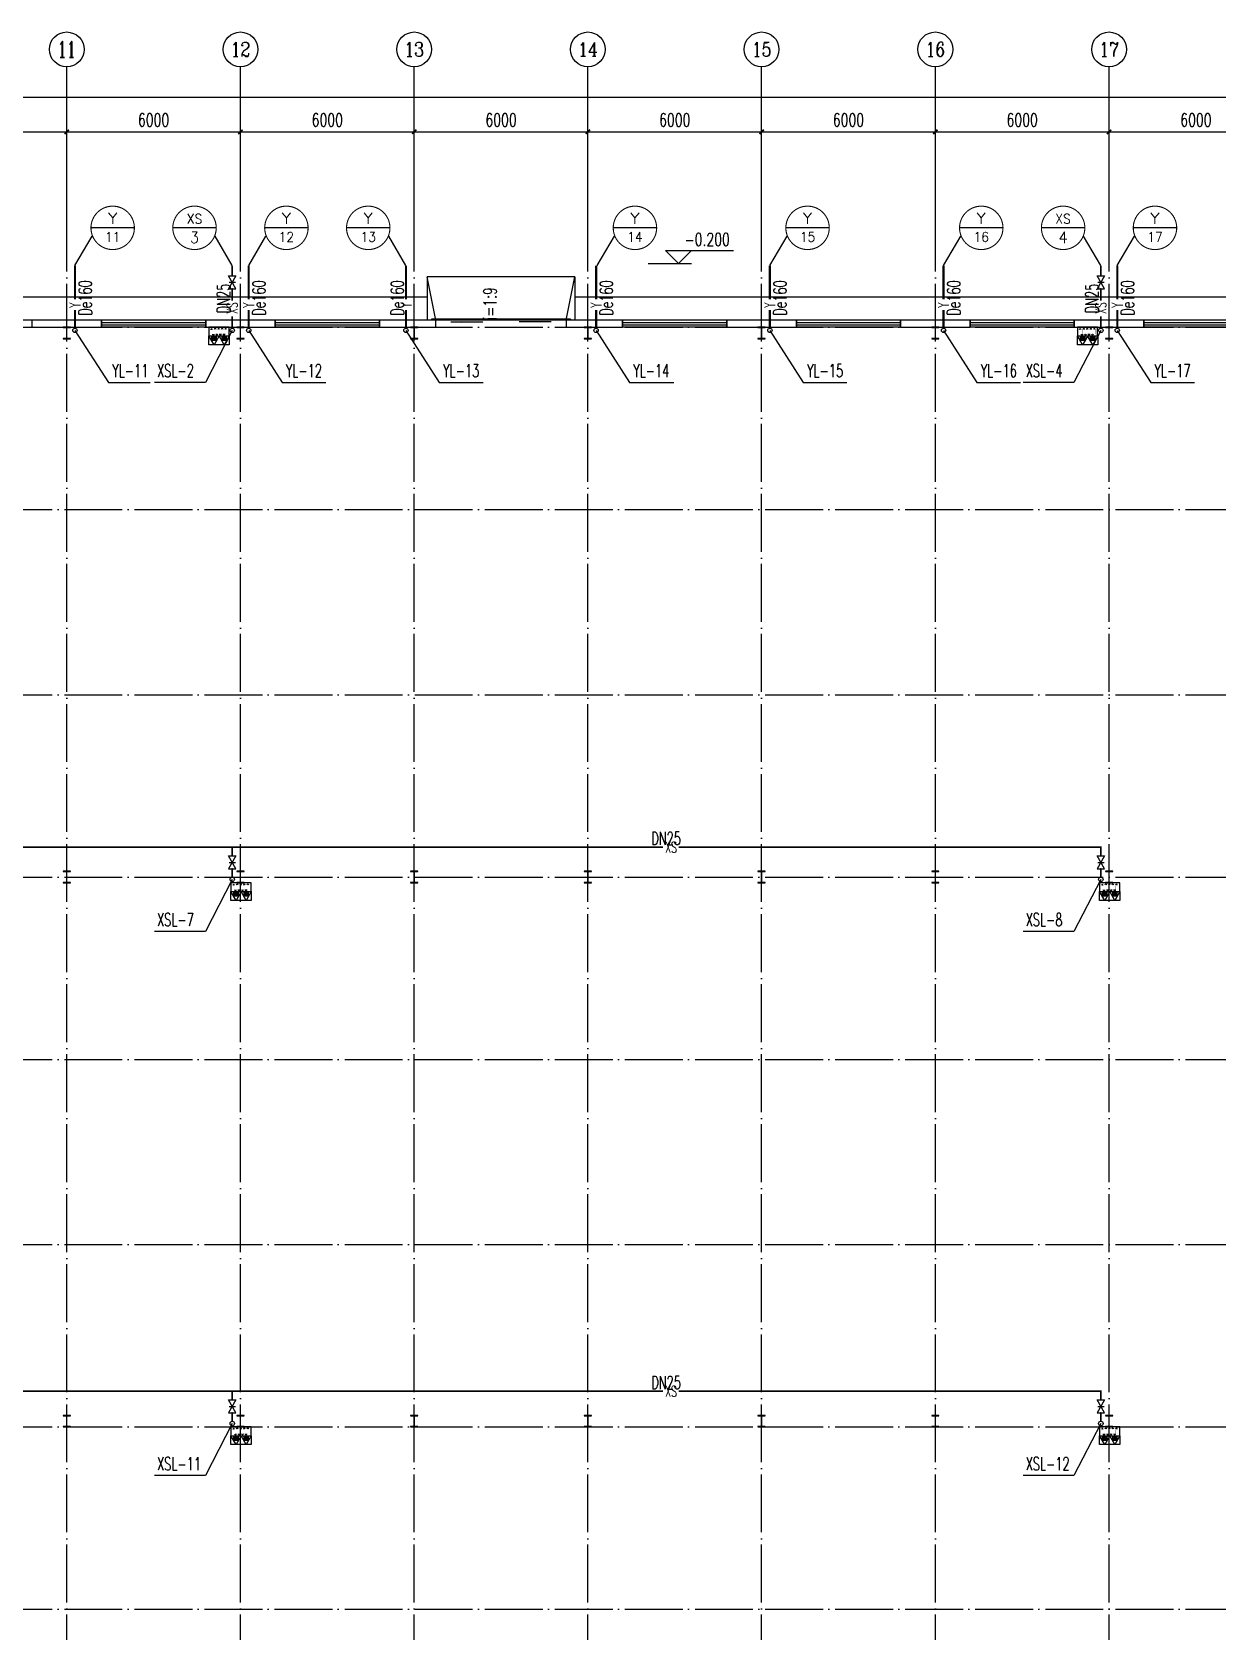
# Model space of a CAD drawing. Extents: x 1635833 to 4277885, y 16914845 to 35313750.
# Drawn here: x 2192724 to 2233652, y 17771325 to 17826575 of the extents above; entities that cross this region are included whole.
import ezdxf
from ezdxf.enums import TextEntityAlignment as Align

# ---------------------------------------------------------------- set-up
doc = ezdxf.new("R2010")
doc.units = 0
doc.header["$LTSCALE"] = 1000
doc.header["$MEASUREMENT"] = 0
doc.linetypes.add('DOTE', pattern=[2.42, 2, -0.2, 0.02, -0.2])
doc.layers.get('Defpoints').update_dxf_attribs({"color": 250})
for name, color, linetype in [('AXIS_TEXT', 7, 'Continuous'), ('AXIS_外部', 171, 'Continuous'), ('COLUMN', 2, 'Continuous'), ('DIM_SYMB', 165, 'Continuous'), ('DIM_消防', 3, 'Continuous'), ('DIM_雨水', 3, 'Continuous'), ('DOTE', 8, 'DOTE'), ('GROUND', 150, 'Continuous'), ('JZ__灭火器', 6, 'Continuous'), ('PIPE-消防', 1, 'Continuous'), ('PIPE-雨水', 4, 'Continuous'), ('PUB_TEXT', 7, 'Continuous'), ('TEXT_消防', 7, 'Continuous'), ('TEXT_雨水', 7, 'Continuous'), ('TWT_TEXT', 7, 'Continuous'), ('VALVE_消防', 7, 'Continuous'), ('VPIPE-消防', 1, 'Continuous'), ('VPIPE-雨水', 4, 'Continuous'), ('WALL-PARAPET', 6, 'Continuous'), ('WINDOW', 140, 'Continuous'), ('标高', 83, 'Continuous')]:
    doc.layers.add(name, color=color, linetype=linetype)
doc.styles.add('_TCH_AXIS', font='COMPLEX', dxfattribs={"bigfont": 'GBCBIG'})
doc.styles.add('_TCH_DIM', font='SIMPLEX', dxfattribs={"bigfont": 'GBCBIG'})
doc.styles.add('_TCH_DIM_T3', font='SIMPLEX', dxfattribs={"width": 0.705882, "bigfont": 'GBCBIG'})
doc.styles.add('_TWT_CIRCLE', font='COMPLEX', dxfattribs={"width": 1.1, "height": 3, "bigfont": 'HZTXT'})
doc.styles.add('_TWT_PIPEDN', font='SIMPLEX', dxfattribs={"width": 0.8, "height": 3, "bigfont": 'HZTXT'})
doc.styles.add('_TWT_PIPETEXT', font='COMPLEX', dxfattribs={"width": 0.8, "height": 2.5, "bigfont": 'HZTXT'})
doc.styles.add('_TWT_SERIAL', font='COMPLEX', dxfattribs={"width": 0.8, "height": 3, "bigfont": 'HZTXT'})
doc.styles.add('COMPLEX', font='COMPLEX')
doc.dimstyles.new('_TCH_ARCH&&150', dxfattribs={"dimtxt": 446.25, "dimasz": 150, "dimexe": 375, "dimexo": 450, "dimgap": 189.375, "dimtad": 1, "dimdec": 0, "dimzin": 0, "dimdsep": 46, "dimtxsty": '_TCH_DIM_T3', "dimblk": 'ARCHTICK', "dimcen": 0.09, "dimclrt": 7, "dimazin": 2, "dimtfac": 1, "dimtdec": 0, "dimtix": 1, "dimtmove": 2, "dimatfit": 3, "dimfxl": 0, "dimtolj": 1, "dimtzin": 0, "dimarcsym": 0})

# ---------------------------------------------------------------- blocks, each defined once
blk = doc.blocks.new('A$C3ACC4A1C')
at = {"layer": 'COLUMN'}
h = blk.add_hatch(color=256, dxfattribs=at)
h.paths.add_polyline_path([(125, 400), (0, 400), (0, 388), (120, 388), (120, 200), (125, 200)])
h.paths.add_polyline_path([(250, 400), (125, 400), (125, 200), (130, 200), (130, 388), (250, 388)])
h.paths.add_polyline_path([(250, 12), (130, 12), (130, 200), (125, 200), (125, 0), (250, 0)])
h.paths.add_polyline_path([(125, 200), (120, 200), (120, 12), (0, 12), (0, 0), (125, 0)])
blk.add_lwpolyline([(0, 0), (0, 12), (120, 12), (120, 388), (0, 388), (0, 400), (250, 400), (250, 388), (130, 388), (130, 12), (250, 12), (250, 0)], close=True, dxfattribs=at)
blk = doc.blocks.new('消防软管卷盘')
blk.add_lwpolyline([(4963954, 151899), (4963954, 150312), (4964641, 150312), (4964641, 151899)], close=True)
for points, const_width in [([(4964134, 151704), (4964482, 151704)], 1), ([(4964134, 151566), (4964482, 151566)], 1), ([(4964134, 151428), (4964482, 151428)], 1), ([(4964134, 151290), (4964482, 151290)], 1), ([(4964134, 151152), (4964482, 151152)], 1), ([(4964134, 151014), (4964482, 151014)], 0.1), ([(4964134, 150876), (4964482, 150876)], 1), ([(4964134, 150738), (4964482, 150738)], 1), ([(4964150, 150600), (4964499, 150600)], 1), ([(4964150, 150462), (4964499, 150462)], 1)]:
    blk.add_lwpolyline(points, dxfattribs=dict(const_width=const_width))
for centre, start, end in [((4964134, 151636), 90, 270), ((4964134, 151360), 90, 270), ((4964134, 151084), 90, 270), ((4964134, 150808), 90, 270), ((4964150, 150532), 90, 270), ((4964482, 151498), 270, 90), ((4964482, 151222), 270, 90), ((4964482, 150946), 270, 90), ((4964499, 150670), 270, 90)]:
    blk.add_arc(centre, 69, start, end)
blk = doc.blocks.new('手提式干粉灭火器')
h = blk.add_hatch()
h.set_pattern_fill('ANSI31', color=256, scale=225.365854, style=0)
h.set_pattern_definition([(45, (276289.086, 185586.136), (-19.9197154, 19.9197154), [])])
h.paths.add_polyline_path([(72, 158), (-72, 158), (-72, 19), (72, 19)])
for points in [[(0, 303), (-175, 0), (175, 0)], [(-72, 19), (72, 19), (72, 158), (-72, 158)]]:
    blk.add_lwpolyline(points, close=True)
blk = doc.blocks.new('92623')
blk.add_lwpolyline([(8910066, 83014), (8909273, 83014), (8909273, 82670), (8910066, 82670)], close=True)
at = {"xscale": -0.5, "yscale": 0.5, "zscale": 0.5, "rotation": 89.99999999998747}
blk.add_blockref('消防软管卷盘', (8985223, 2565334), dxfattribs=at)
at = {"layer": 'JZ__灭火器', "xscale": 1.141071624, "yscale": 1.141071624, "zscale": 1.141071624, "rotation": 180}
for p in [(8909466, 83014), (8909863, 83014)]:
    blk.add_blockref('手提式干粉灭火器', p, dxfattribs=at)
blk = doc.blocks.new('_ArchTick')
at = {"color": 0, "linetype": 'ByBlock', "const_width": 0.4}
blk.add_lwpolyline([(-0.5, -0.5), (0.5, 0.5)], dxfattribs=at)
blk = doc.blocks.new('*D249')
at = {"layer": 'AXIS_外部', "color": 0, "lineweight": -2}
for p, q in [((2187924, 17819825), (2187924, 17823500)), ((2193924, 17819825), (2193924, 17823500)), ((2187924, 17823125), (2193924, 17823125))]:
    blk.add_line(p, q, dxfattribs=at)
at = {"layer": 'Defpoints', "color": 0}
for p in [(2193924, 17823125), (2187924, 17819375), (2193924, 17819375)]:
    blk.add_point(p, dxfattribs=at)
at = {"layer": 'AXIS_外部', "color": 0, "lineweight": -2, "xscale": 150, "yscale": 150, "zscale": 150, "rotation": 180}
blk.add_blockref('_ArchTick', (2187924, 17823125), dxfattribs=at)
at = {"layer": 'AXIS_外部', "color": 0, "lineweight": -2, "xscale": 150, "yscale": 150, "zscale": 150}
blk.add_blockref('_ArchTick', (2193924, 17823125), dxfattribs=at)
at = {"layer": 'AXIS_外部', "color": 7, "insert": (2190924, 17823538), "char_height": 446.2, "attachment_point": 5, "style": '_TCH_DIM_T3'}
blk.add_mtext('\\A1;6000', dxfattribs=at)
blk = doc.blocks.new('*D250')
at = {"layer": 'AXIS_外部', "color": 0, "lineweight": -2}
for p, q in [((2193924, 17819825), (2193924, 17823500)), ((2199924, 17819825), (2199924, 17823500)), ((2193924, 17823125), (2199924, 17823125))]:
    blk.add_line(p, q, dxfattribs=at)
at = {"layer": 'Defpoints', "color": 0}
for p in [(2199924, 17823125), (2193924, 17819375), (2199924, 17819375)]:
    blk.add_point(p, dxfattribs=at)
at = {"layer": 'AXIS_外部', "color": 0, "lineweight": -2, "xscale": 150, "yscale": 150, "zscale": 150, "rotation": 180}
blk.add_blockref('_ArchTick', (2193924, 17823125), dxfattribs=at)
at = {"layer": 'AXIS_外部', "color": 0, "lineweight": -2, "xscale": 150, "yscale": 150, "zscale": 150}
blk.add_blockref('_ArchTick', (2199924, 17823125), dxfattribs=at)
at = {"layer": 'AXIS_外部', "color": 7, "insert": (2196924, 17823538), "char_height": 446.2, "attachment_point": 5, "style": '_TCH_DIM_T3'}
blk.add_mtext('\\A1;6000', dxfattribs=at)
blk = doc.blocks.new('*D251')
at = {"layer": 'AXIS_外部', "color": 0, "lineweight": -2}
for p, q in [((2199924, 17819825), (2199924, 17823500)), ((2205924, 17819825), (2205924, 17823500)), ((2199924, 17823125), (2205924, 17823125))]:
    blk.add_line(p, q, dxfattribs=at)
at = {"layer": 'Defpoints', "color": 0}
for p in [(2205924, 17823125), (2199924, 17819375), (2205924, 17819375)]:
    blk.add_point(p, dxfattribs=at)
at = {"layer": 'AXIS_外部', "color": 0, "lineweight": -2, "xscale": 150, "yscale": 150, "zscale": 150, "rotation": 180}
blk.add_blockref('_ArchTick', (2199924, 17823125), dxfattribs=at)
at = {"layer": 'AXIS_外部', "color": 0, "lineweight": -2, "xscale": 150, "yscale": 150, "zscale": 150}
blk.add_blockref('_ArchTick', (2205924, 17823125), dxfattribs=at)
at = {"layer": 'AXIS_外部', "color": 7, "insert": (2202924, 17823538), "char_height": 446.2, "attachment_point": 5, "style": '_TCH_DIM_T3'}
blk.add_mtext('\\A1;6000', dxfattribs=at)
blk = doc.blocks.new('*D252')
at = {"layer": 'AXIS_外部', "color": 0, "lineweight": -2}
for p, q in [((2205924, 17819825), (2205924, 17823500)), ((2211924, 17819825), (2211924, 17823500)), ((2205924, 17823125), (2211924, 17823125))]:
    blk.add_line(p, q, dxfattribs=at)
at = {"layer": 'Defpoints', "color": 0}
for p in [(2211924, 17823125), (2205924, 17819375), (2211924, 17819375)]:
    blk.add_point(p, dxfattribs=at)
at = {"layer": 'AXIS_外部', "color": 0, "lineweight": -2, "xscale": 150, "yscale": 150, "zscale": 150, "rotation": 180}
blk.add_blockref('_ArchTick', (2205924, 17823125), dxfattribs=at)
at = {"layer": 'AXIS_外部', "color": 0, "lineweight": -2, "xscale": 150, "yscale": 150, "zscale": 150}
blk.add_blockref('_ArchTick', (2211924, 17823125), dxfattribs=at)
at = {"layer": 'AXIS_外部', "color": 7, "insert": (2208924, 17823538), "char_height": 446.2, "attachment_point": 5, "style": '_TCH_DIM_T3'}
blk.add_mtext('\\A1;6000', dxfattribs=at)
blk = doc.blocks.new('*D253')
at = {"layer": 'AXIS_外部', "color": 0, "lineweight": -2}
for p, q in [((2211924, 17819825), (2211924, 17823500)), ((2217924, 17819825), (2217924, 17823500)), ((2211924, 17823125), (2217924, 17823125))]:
    blk.add_line(p, q, dxfattribs=at)
at = {"layer": 'Defpoints', "color": 0}
for p in [(2217924, 17823125), (2211924, 17819375), (2217924, 17819375)]:
    blk.add_point(p, dxfattribs=at)
at = {"layer": 'AXIS_外部', "color": 0, "lineweight": -2, "xscale": 150, "yscale": 150, "zscale": 150, "rotation": 180}
blk.add_blockref('_ArchTick', (2211924, 17823125), dxfattribs=at)
at = {"layer": 'AXIS_外部', "color": 0, "lineweight": -2, "xscale": 150, "yscale": 150, "zscale": 150}
blk.add_blockref('_ArchTick', (2217924, 17823125), dxfattribs=at)
at = {"layer": 'AXIS_外部', "color": 7, "insert": (2214924, 17823538), "char_height": 446.2, "attachment_point": 5, "style": '_TCH_DIM_T3'}
blk.add_mtext('\\A1;6000', dxfattribs=at)
blk = doc.blocks.new('*D254')
at = {"layer": 'AXIS_外部', "color": 0, "lineweight": -2}
for p, q in [((2217924, 17819825), (2217924, 17823500)), ((2223924, 17819825), (2223924, 17823500)), ((2217924, 17823125), (2223924, 17823125))]:
    blk.add_line(p, q, dxfattribs=at)
at = {"layer": 'Defpoints', "color": 0}
for p in [(2223924, 17823125), (2217924, 17819375), (2223924, 17819375)]:
    blk.add_point(p, dxfattribs=at)
at = {"layer": 'AXIS_外部', "color": 0, "lineweight": -2, "xscale": 150, "yscale": 150, "zscale": 150, "rotation": 180}
blk.add_blockref('_ArchTick', (2217924, 17823125), dxfattribs=at)
at = {"layer": 'AXIS_外部', "color": 0, "lineweight": -2, "xscale": 150, "yscale": 150, "zscale": 150}
blk.add_blockref('_ArchTick', (2223924, 17823125), dxfattribs=at)
at = {"layer": 'AXIS_外部', "color": 7, "insert": (2220924, 17823538), "char_height": 446.2, "attachment_point": 5, "style": '_TCH_DIM_T3'}
blk.add_mtext('\\A1;6000', dxfattribs=at)
blk = doc.blocks.new('*D255')
at = {"layer": 'AXIS_外部', "color": 0, "lineweight": -2}
for p, q in [((2223924, 17819825), (2223924, 17823500)), ((2229924, 17819825), (2229924, 17823500)), ((2223924, 17823125), (2229924, 17823125))]:
    blk.add_line(p, q, dxfattribs=at)
at = {"layer": 'Defpoints', "color": 0}
for p in [(2229924, 17823125), (2223924, 17819375), (2229924, 17819375)]:
    blk.add_point(p, dxfattribs=at)
at = {"layer": 'AXIS_外部', "color": 0, "lineweight": -2, "xscale": 150, "yscale": 150, "zscale": 150, "rotation": 180}
blk.add_blockref('_ArchTick', (2223924, 17823125), dxfattribs=at)
at = {"layer": 'AXIS_外部', "color": 0, "lineweight": -2, "xscale": 150, "yscale": 150, "zscale": 150}
blk.add_blockref('_ArchTick', (2229924, 17823125), dxfattribs=at)
at = {"layer": 'AXIS_外部', "color": 7, "insert": (2226924, 17823538), "char_height": 446.2, "attachment_point": 5, "style": '_TCH_DIM_T3'}
blk.add_mtext('\\A1;6000', dxfattribs=at)
blk = doc.blocks.new('*D256')
at = {"layer": 'AXIS_外部', "color": 0, "lineweight": -2}
for p, q in [((2229924, 17819825), (2229924, 17823500)), ((2235924, 17819825), (2235924, 17823500)), ((2229924, 17823125), (2235924, 17823125))]:
    blk.add_line(p, q, dxfattribs=at)
at = {"layer": 'Defpoints', "color": 0}
for p in [(2235924, 17823125), (2229924, 17819375), (2235924, 17819375)]:
    blk.add_point(p, dxfattribs=at)
at = {"layer": 'AXIS_外部', "color": 0, "lineweight": -2, "xscale": 150, "yscale": 150, "zscale": 150, "rotation": 180}
blk.add_blockref('_ArchTick', (2229924, 17823125), dxfattribs=at)
at = {"layer": 'AXIS_外部', "color": 0, "lineweight": -2, "xscale": 150, "yscale": 150, "zscale": 150}
blk.add_blockref('_ArchTick', (2235924, 17823125), dxfattribs=at)
at = {"layer": 'AXIS_外部', "color": 7, "insert": (2232924, 17823538), "char_height": 446.2, "attachment_point": 5, "style": '_TCH_DIM_T3'}
blk.add_mtext('\\A1;6000', dxfattribs=at)
blk = doc.blocks.new('*D259')
at = {"layer": 'AXIS_外部', "color": 0, "lineweight": -2}
for p, q in [((2133684, 17819825), (2133684, 17824700)), ((2242164, 17819825), (2242164, 17824700)), ((2133684, 17824325), (2242164, 17824325))]:
    blk.add_line(p, q, dxfattribs=at)
at = {"layer": 'Defpoints', "color": 0}
for p in [(2242164, 17824325), (2133684, 17819375), (2242164, 17819375)]:
    blk.add_point(p, dxfattribs=at)
at = {"layer": 'AXIS_外部', "color": 0, "lineweight": -2, "xscale": 150, "yscale": 150, "zscale": 150, "rotation": 180}
blk.add_blockref('_ArchTick', (2133684, 17824325), dxfattribs=at)
at = {"layer": 'AXIS_外部', "color": 0, "lineweight": -2, "xscale": 150, "yscale": 150, "zscale": 150}
blk.add_blockref('_ArchTick', (2242164, 17824325), dxfattribs=at)
at = {"layer": 'AXIS_外部', "color": 7, "insert": (2187924, 17824738), "char_height": 446.2, "attachment_point": 5, "style": '_TCH_DIM_T3'}
blk.add_mtext('\\A1;108480', dxfattribs=at)
blk = doc.blocks.new('$DorLib2D$00000130')
at = {"color": 0, "linetype": 'Continuous'}
for p, q in [((-0.533, 0.66), (-0.533, 0.513)), ((0, 0.66), (-0.533, 0.66)), ((0, 0.513), (0, 0.66)), ((0.533, 0.66), (0, 0.66)), ((0.533, 0.66), (0.533, 0.513)), ((0, 0.513), (-0.533, 0.513)), ((0.533, 0.513), (0, 0.513)), ((-0.385, 0.269), (-0.14, 0.269)), ((-0.385, 0.269), (-0.3, 0.214)), ((-0.3, 0.214), (-0.3, 0.269)), ((0.385, 0.269), (0.14, 0.269)), ((0.3, 0.214), (0.3, 0.269)), ((0.385, 0.269), (0.3, 0.214))]:
    blk.add_line(p, q, dxfattribs=at)
blk = doc.blocks.new('$WINLIB2D$00000001')
for p, q in [((-0.5, 0.5), (0.5, 0.5)), ((-0.5, 0.5), (-0.5, -0.5)), ((0.5, -0.5), (0.5, 0.5)), ((0.5, 0.167), (-0.5, 0.167)), ((0.5, -0.167), (-0.5, -0.167)), ((-0.5, -0.5), (0.5, -0.5))]:
    blk.add_line(p, q)
blk = doc.blocks.new('_AXISO')
blk.add_circle((0, 0), 0.5)
at = {"layer": 'AXIS_TEXT', "style": 'COMPLEX', "width": 1.041667}
blk.add_attdef('A', text='', height=0.56, dxfattribs=at).set_placement((-0.25, -0.28), (0.25, -0.28), align=Align.FIT)
blk = doc.blocks.new('$VALVE$00000296')
for points in [[(-125, 72), (-125, -72), (125, 72), (125, -72), (-125, 72)], [(0, 60), (0, -64)]]:
    blk.add_lwpolyline(points)
for p in [(-125, 0), (125, 0)]:
    blk.add_point(p)

msp = doc.modelspace()

# ---------------------------------------------------------------- hatches: boundary and pattern name
at = {"layer": 'PIPE-消防', "linetype": 'Continuous'}
for points in [[(2229639.258, 17798410.17), (2229665.508, 17798410.17), (2229665.508, 17798436.42)], [(2229639.258, 17798410.17), (2229639.258, 17798436.42), (2229665.508, 17798436.42)], [(2229639.258, 17779610.17), (2229665.508, 17779610.17), (2229665.508, 17779636.42)], [(2229639.258, 17779610.17), (2229639.258, 17779636.42), (2229665.508, 17779636.42)]]:
    msp.add_hatch(color=256, dxfattribs=at).paths.add_polyline_path(points)

# ---------------------------------------------------------------- linework, layer by layer
at = {"layer": 'AXIS_外部'}
for p, q in [((2193923.512, 17819375.393), (2193923.512, 17825375.393)), ((2199923.512, 17819375.393), (2199923.512, 17825375.393)), ((2205923.512, 17819375.393), (2205923.512, 17825375.393)), ((2211923.512, 17819375.393), (2211923.512, 17825375.393)), ((2217923.512, 17819375.393), (2217923.512, 17825375.393)), ((2223923.512, 17819375.393), (2223923.512, 17825375.393)), ((2229923.512, 17819375.393), (2229923.512, 17825375.393))]:
    msp.add_line(p, q, dxfattribs=at)
at = {"layer": 'DIM_SYMB'}
msp.add_lwpolyline([(2208921.08, 17816476.473, 0, 0, 0), (2208921.08, 17817489.293, 120, 0, 0), (2208921.08, 17817939.293, 0, 0, 0)], format="xyseb", dxfattribs=at)
at = {"layer": 'DIM_消防'}
for p, q in [((2194207.767, 17818506.388), (2194802.157, 17819521.297)), ((2196259.984, 17819807.658), (2194759.984, 17819807.658)), ((2199087.041, 17819807.658), (2197587.041, 17819807.658)), ((2199639.258, 17818506.388), (2199044.868, 17819521.297)), ((2200207.767, 17818506.388), (2200802.157, 17819521.297)), ((2202259.984, 17819807.658), (2200759.984, 17819807.658)), ((2205087.041, 17819807.658), (2203587.041, 17819807.658)), ((2205639.258, 17818506.388), (2205044.868, 17819521.297)), ((2212246.24, 17818506.388), (2212840.63, 17819521.297)), ((2214298.457, 17819807.658), (2212798.457, 17819807.658)), ((2218207.767, 17818506.388), (2218802.157, 17819521.297)), ((2220259.984, 17819807.658), (2218759.984, 17819807.658)), ((2224207.767, 17818506.388), (2224802.157, 17819521.297)), ((2226259.984, 17819807.658), (2224759.984, 17819807.658)), ((2229087.041, 17819807.658), (2227587.041, 17819807.658)), ((2229639.258, 17818506.388), (2229044.868, 17819521.297)), ((2230207.767, 17818506.388), (2230802.157, 17819521.297)), ((2232259.984, 17819807.658), (2230759.984, 17819807.658)), ((2199639.258, 17816263.357), (2198710.445, 17814466.645)), ((2229639.258, 17816263.357), (2228710.445, 17814466.645)), ((2198710.445, 17814466.645), (2196951.385, 17814466.645)), ((2228710.445, 17814466.645), (2226951.385, 17814466.645)), ((2199639.258, 17797294.959), (2198710.445, 17795498.247)), ((2229639.258, 17797294.959), (2228710.445, 17795498.247)), ((2198710.445, 17795498.247), (2196951.385, 17795498.247)), ((2228710.445, 17795498.247), (2226951.385, 17795498.247)), ((2199639.258, 17778494.959), (2198710.445, 17776698.247)), ((2229639.258, 17778494.959), (2228710.445, 17776698.247)), ((2198710.445, 17776698.247), (2196951.385, 17776698.247)), ((2228710.445, 17776698.247), (2226951.385, 17776698.247))]:
    msp.add_line(p, q, dxfattribs=at)
at = {"layer": 'DIM_消防', "const_width": 37.5}
for points in [[(2196259.984, 17819807.658, 1), (2194759.984, 17819807.658, 1)], [(2199087.041, 17819807.658, 1), (2197587.041, 17819807.658, 1)], [(2202259.984, 17819807.658, 1), (2200759.984, 17819807.658, 1)], [(2205087.041, 17819807.658, 1), (2203587.041, 17819807.658, 1)], [(2214298.457, 17819807.658, 1), (2212798.457, 17819807.658, 1)], [(2220259.984, 17819807.658, 1), (2218759.984, 17819807.658, 1)], [(2226259.984, 17819807.658, 1), (2224759.984, 17819807.658, 1)], [(2229087.041, 17819807.658, 1), (2227587.041, 17819807.658, 1)], [(2232259.984, 17819807.658, 1), (2230759.984, 17819807.658, 1)]]:
    msp.add_lwpolyline(points, format="xyb", close=True, dxfattribs=at)
at = {"layer": 'DIM_雨水'}
for p, q in [((2194207.767, 17816263.357), (2195360.754, 17814466.645)), ((2200207.767, 17816263.357), (2201360.754, 17814466.645)), ((2205639.258, 17816263.357), (2206792.245, 17814466.645)), ((2212207.767, 17816263.357), (2213360.754, 17814466.645)), ((2218207.767, 17816263.357), (2219360.754, 17814466.645)), ((2224207.767, 17816263.357), (2225360.754, 17814466.645)), ((2230207.767, 17816263.357), (2231360.754, 17814466.645)), ((2195360.754, 17814466.645), (2196806.095, 17814466.645)), ((2201360.754, 17814466.645), (2202870.305, 17814466.645)), ((2206792.245, 17814466.645), (2208301.797, 17814466.645)), ((2213360.754, 17814466.645), (2214896.183, 17814466.645)), ((2219360.754, 17814466.645), (2220870.305, 17814466.645)), ((2225360.754, 17814466.645), (2226870.305, 17814466.645)), ((2231360.754, 17814466.645), (2232870.305, 17814466.645))]:
    msp.add_line(p, q, dxfattribs=at)
at = {"layer": 'DOTE'}
for p, q in [((2193923.512, 17755375.393), (2193923.512, 17819375.393)), ((2199923.512, 17755375.393), (2199923.512, 17819375.393)), ((2205923.512, 17755375.393), (2205923.512, 17819375.393)), ((2211923.512, 17755375.393), (2211923.512, 17819375.393)), ((2217923.512, 17755375.393), (2217923.512, 17819375.393)), ((2223923.512, 17755375.393), (2223923.512, 17819375.393)), ((2229923.512, 17755375.393), (2229923.512, 17819375.393)), ((2130923.512, 17816375.393), (2244923.512, 17816375.393)), ((2130923.512, 17810075.393), (2244923.512, 17810075.393)), ((2130923.512, 17803675.393), (2244923.512, 17803675.393)), ((2130923.512, 17797375.393), (2244923.512, 17797375.393)), ((2130923.512, 17791075.393), (2244923.512, 17791075.393)), ((2130923.512, 17784675.393), (2244923.512, 17784675.393)), ((2130923.512, 17778375.393), (2244923.512, 17778375.393)), ((2130923.512, 17772075.393), (2244923.512, 17772075.393))]:
    msp.add_line(p, q, dxfattribs=at)
at = {"layer": 'GROUND', "color": 8}
for p, q in [((2211473.512, 17818115.393), (2206373.512, 17818115.393)), ((2206373.512, 17818115.393), (2206373.512, 17816615.393)), ((2206673.512, 17816615.393), (2206373.512, 17818115.393)), ((2211173.512, 17816615.393), (2211473.512, 17818115.393)), ((2211473.512, 17818115.393), (2211473.512, 17816615.393)), ((2206373.512, 17817415.393), (2163473.512, 17817415.393)), ((2242963.512, 17817415.393), (2211473.512, 17817415.393)), ((2206373.512, 17816615.393), (2163473.512, 17816615.393)), ((2211473.512, 17816615.393), (2206373.512, 17816615.393)), ((2242163.512, 17816615.393), (2211473.512, 17816615.393))]:
    msp.add_line(p, q, dxfattribs=at)
at = {"layer": 'PIPE-消防', "linetype": 'Continuous', "ltscale": 1.5, "const_width": 52.5}
for points in [[(2199639.258, 17818150.327), (2199639.258, 17818506.388)], [(2229639.258, 17818150.327), (2229639.258, 17818506.388)], [(2199639.258, 17817290.818), (2199639.258, 17817700.327)], [(2229639.258, 17817290.818), (2229639.258, 17817700.327)], [(2199639.258, 17816338.357), (2199639.258, 17816752.246)], [(2229639.258, 17816338.357), (2229639.258, 17816752.246)], [(2199639.258, 17798410.17), (2187719.121, 17798410.17)], [(2199639.258, 17798109.01), (2199639.258, 17798410.17)], [(2214516.056, 17798410.17), (2199639.258, 17798410.17)], [(2229639.258, 17798410.17), (2215054.627, 17798410.17)], [(2229639.258, 17798109.01), (2229639.258, 17798410.17)], [(2199639.258, 17797369.959), (2199639.258, 17797659.01)], [(2229639.258, 17797369.959), (2229639.258, 17797659.01)], [(2199639.258, 17779610.17), (2187719.121, 17779610.17)], [(2199639.258, 17779309.01), (2199639.258, 17779610.17)], [(2214516.056, 17779610.17), (2199639.258, 17779610.17)], [(2229639.258, 17779610.17), (2215054.627, 17779610.17)], [(2229639.258, 17779309.01), (2229639.258, 17779610.17)], [(2199639.258, 17778569.959), (2199639.258, 17778859.01)], [(2229639.258, 17778569.959), (2229639.258, 17778859.01)]]:
    msp.add_lwpolyline(points, dxfattribs=at)
at = {"layer": 'PIPE-雨水', "linetype": 'Continuous', "ltscale": 1.5, "const_width": 75}
for points in [[(2194207.767, 17817334.293), (2194207.767, 17818506.388)], [(2200207.767, 17817334.293), (2200207.767, 17818506.388)], [(2205639.258, 17817334.293), (2205639.258, 17818506.388)], [(2212207.767, 17817334.293), (2212207.767, 17818506.388)], [(2218207.767, 17817334.293), (2218207.767, 17818506.388)], [(2224207.767, 17817334.293), (2224207.767, 17818506.388)], [(2230207.767, 17817334.293), (2230207.767, 17818506.388)], [(2194207.767, 17816338.357), (2194207.767, 17816967.15)], [(2200207.767, 17816338.357), (2200207.767, 17816967.15)], [(2205639.258, 17816338.357), (2205639.258, 17816967.15)], [(2212207.767, 17816338.357), (2212207.767, 17816967.15)], [(2218207.767, 17816338.357), (2218207.767, 17816967.15)], [(2224207.767, 17816338.357), (2224207.767, 17816967.15)], [(2230207.767, 17816338.357), (2230207.767, 17816967.15)]]:
    msp.add_lwpolyline(points, dxfattribs=at)
at = {"layer": 'VPIPE-消防', "linetype": 'Continuous'}
for centre in [(2199639.258, 17816263.357), (2229639.258, 17816263.357), (2199639.258, 17797294.959), (2229639.258, 17797294.959), (2199639.258, 17778494.959), (2229639.258, 17778494.959)]:
    msp.add_circle(centre, 75, dxfattribs=at)
at = {"layer": 'VPIPE-雨水', "linetype": 'Continuous'}
for centre in [(2194207.767, 17816263.357), (2200207.767, 17816263.357), (2205639.258, 17816263.357), (2212207.767, 17816263.357), (2218207.767, 17816263.357), (2224207.767, 17816263.357), (2230207.767, 17816263.357)]:
    msp.add_circle(centre, 75, dxfattribs=at)
at = {"layer": 'WALL-PARAPET'}
for p, q in [((2195123.512, 17816615.393), (2192723.512, 17816615.393)), ((2192723.512, 17816615.393), (2192723.512, 17816375.393)), ((2192723.512, 17816375.393), (2195123.512, 17816375.393)), ((2195123.512, 17816375.393), (2195123.512, 17816615.393)), ((2201123.512, 17816615.393), (2198723.512, 17816615.393)), ((2198723.512, 17816615.393), (2198723.512, 17816375.393)), ((2198723.512, 17816375.393), (2201123.512, 17816375.393)), ((2201123.512, 17816375.393), (2201123.512, 17816615.393)), ((2206673.512, 17816615.393), (2204723.512, 17816615.393)), ((2204723.512, 17816615.393), (2204723.512, 17816375.393)), ((2204723.512, 17816375.393), (2206673.512, 17816375.393)), ((2206673.512, 17816375.393), (2206673.512, 17816615.393)), ((2213123.512, 17816615.393), (2211173.512, 17816615.393)), ((2211173.512, 17816615.393), (2211173.512, 17816375.393)), ((2211173.512, 17816375.393), (2213123.512, 17816375.393)), ((2213123.512, 17816375.393), (2213123.512, 17816615.393)), ((2219123.512, 17816615.393), (2216723.512, 17816615.393)), ((2216723.512, 17816615.393), (2216723.512, 17816375.393)), ((2216723.512, 17816375.393), (2219123.512, 17816375.393)), ((2219123.512, 17816375.393), (2219123.512, 17816615.393)), ((2225123.512, 17816615.393), (2222723.512, 17816615.393)), ((2222723.512, 17816615.393), (2222723.512, 17816375.393)), ((2222723.512, 17816375.393), (2225123.512, 17816375.393)), ((2225123.512, 17816375.393), (2225123.512, 17816615.393)), ((2231123.512, 17816615.393), (2228723.512, 17816615.393)), ((2228723.512, 17816615.393), (2228723.512, 17816375.393)), ((2228723.512, 17816375.393), (2231123.512, 17816375.393)), ((2231123.512, 17816375.393), (2231123.512, 17816615.393))]:
    msp.add_line(p, q, dxfattribs=at)
at = {"layer": '标高'}
for p, q in [((2215057.38, 17818575.512), (2214607.38, 17819025.512)), ((2214607.38, 17819025.512), (2216954.88, 17819025.512)), ((2215057.38, 17818575.512), (2215507.38, 17819025.512)), ((2214007.38, 17818575.512), (2215507.38, 17818575.512))]:
    msp.add_line(p, q, dxfattribs=at)

# ---------------------------------------------------------------- block references
at = {"xscale": -0.882, "yscale": 0.882, "zscale": 0.882}
for p in [(10057508.962, 17742854.356), (10087508.962, 17742854.356), (10058271.819, 17723653.729), (10088271.819, 17723653.729), (10058271.819, 17704853.729), (10088271.819, 17704853.729)]:
    msp.add_blockref('92623', p, dxfattribs=at)
at = {"layer": 'AXIS_外部'}
ref = msp.add_blockref('_AXISO', (2193923.512, 17825975.393), dxfattribs=dict(at, xscale=1200, yscale=1200, zscale=1200))
ref.add_attrib('A', '11', dxfattribs={"layer": 'AXIS_TEXT', "height": 553.1439, "style": '_TCH_AXIS'}).set_placement((2193607.43, 17825698.821), (2194239.595, 17825698.821), align=Align.FIT)
ref = msp.add_blockref('_AXISO', (2199923.512, 17825975.393), dxfattribs=dict(at, xscale=1200, yscale=1200, zscale=1200))
ref.add_attrib('A', '12', dxfattribs={"layer": 'AXIS_TEXT', "height": 492.6682, "style": '_TCH_AXIS'}).set_placement((2199583.337, 17825729.059), (2200263.688, 17825729.059), align=Align.FIT)
ref = msp.add_blockref('_AXISO', (2205923.512, 17825975.393), dxfattribs=dict(at, xscale=1200, yscale=1200, zscale=1200))
ref.add_attrib('A', '13', dxfattribs={"layer": 'AXIS_TEXT', "height": 492.6682, "style": '_TCH_AXIS'}).set_placement((2205583.337, 17825729.059), (2206263.688, 17825729.059), align=Align.FIT)
ref = msp.add_blockref('_AXISO', (2211923.512, 17825975.393), dxfattribs=dict(at, xscale=1200, yscale=1200, zscale=1200))
ref.add_attrib('A', '14', dxfattribs={"layer": 'AXIS_TEXT', "height": 471.1124, "style": '_TCH_AXIS'}).set_placement((2211575.787, 17825739.837), (2212271.238, 17825739.837), align=Align.FIT)
ref = msp.add_blockref('_AXISO', (2217923.512, 17825975.393), dxfattribs=dict(at, xscale=1200, yscale=1200, zscale=1200))
ref.add_attrib('A', '15', dxfattribs={"layer": 'AXIS_TEXT', "height": 492.6682, "style": '_TCH_AXIS'}).set_placement((2217583.337, 17825729.059), (2218263.688, 17825729.059), align=Align.FIT)
ref = msp.add_blockref('_AXISO', (2223923.512, 17825975.393), dxfattribs=dict(at, xscale=1200, yscale=1200, zscale=1200))
ref.add_attrib('A', '16', dxfattribs={"layer": 'AXIS_TEXT', "height": 492.6682, "style": '_TCH_AXIS'}).set_placement((2223583.337, 17825729.059), (2224263.688, 17825729.059), align=Align.FIT)
ref = msp.add_blockref('_AXISO', (2229923.512, 17825975.393), dxfattribs=dict(at, xscale=1200, yscale=1200, zscale=1200))
ref.add_attrib('A', '17', dxfattribs={"layer": 'AXIS_TEXT', "height": 492.6682, "style": '_TCH_AXIS'}).set_placement((2229583.337, 17825729.059), (2230263.688, 17825729.059), align=Align.FIT)
at = {"layer": 'COLUMN', "xscale": -1}
for p in [(2194048.513, 17815975.393), (2200048.513, 17815975.393), (2206048.513, 17815975.393), (2212048.513, 17815975.393), (2218048.513, 17815975.393), (2224048.513, 17815975.393), (2230048.513, 17815975.393), (2194048.513, 17797175.393), (2200048.513, 17797175.393), (2206048.513, 17797175.393), (2212048.513, 17797175.393), (2218048.513, 17797175.393), (2224048.513, 17797175.393), (2230048.513, 17797175.393), (2194048.513, 17778375.393), (2200048.513, 17778375.393), (2206048.513, 17778375.393), (2212048.513, 17778375.393), (2218048.513, 17778375.393), (2224048.513, 17778375.393), (2230048.513, 17778375.393)]:
    msp.add_blockref('A$C3ACC4A1C', p, dxfattribs=at)
at = {"layer": 'VALVE_消防', "yscale": 1.8, "zscale": 1.8, "rotation": 90}
for p, xscale in [((2199639.258, 17817925.327), -1.8), ((2229639.258, 17817925.327), -1.8), ((2199639.258, 17797884.01), 1.8), ((2229639.258, 17797884.01), 1.8), ((2199639.258, 17779084.01), 1.8), ((2229639.258, 17779084.01), 1.8)]:
    msp.add_blockref('$VALVE$00000296', p, dxfattribs=dict(at, xscale=xscale))
at = {"layer": 'WINDOW'}
for name, p, xscale, yscale, zscale in [('$WINLIB2D$00000001', (2196923.512, 17816495.393), -3600.000000003725, -240, -3600.000000003725), ('$WINLIB2D$00000001', (2202923.512, 17816495.393), -3600.000000003725, -240, -3600.000000003725), ('$DorLib2D$00000130', (2208923.512, 17816495.393), 4500, 240, 4500), ('$WINLIB2D$00000001', (2214923.512, 17816495.393), -3600.000000003725, -240, -3600.000000003725), ('$WINLIB2D$00000001', (2220923.512, 17816495.393), -3600.000000003725, -240, -3600.000000003725), ('$WINLIB2D$00000001', (2226923.512, 17816495.393), -3600.000000003725, -240, -3600.000000003725), ('$WINLIB2D$00000001', (2232923.512, 17816495.393), -3600.000000003725, -240, -3600.000000003725)]:
    msp.add_blockref(name, p, dxfattribs=dict(at, xscale=xscale, yscale=yscale, zscale=zscale))

# ---------------------------------------------------------------- texts
at = {"layer": 'DIM_消防', "color": 7, "style": '_TWT_CIRCLE'}
for s, height, width, p, p2 in [('Y', 383.136, 1.165116, (2195352.248, 17819947.694), (2195667.719, 17819947.694)), ('XS', 330.1926, 1.119023, (2198071.377, 17819956.13), (2198602.705, 17819956.13)), ('Y', 383.136, 1.165116, (2201352.248, 17819947.694), (2201667.719, 17819947.694)), ('Y', 383.136, 1.165116, (2204179.306, 17819947.694), (2204494.776, 17819947.694)), ('Y', 383.136, 1.165116, (2213390.721, 17819947.694), (2213706.192, 17819947.694)), ('Y', 383.136, 1.165116, (2219352.248, 17819947.694), (2219667.719, 17819947.694)), ('Y', 383.136, 1.165116, (2225352.248, 17819947.694), (2225667.719, 17819947.694)), ('XS', 330.1926, 1.119023, (2228071.377, 17819956.13), (2228602.705, 17819956.13)), ('Y', 383.136, 1.165116, (2231352.248, 17819947.694), (2231667.719, 17819947.694)), ('11', 329.5313, 1.31023, (2195243.329, 17819329.541), (2195776.639, 17819329.541)), ('3', 384.204, 1.34975, (2198182.481, 17819283.576), (2198491.601, 17819283.576)), ('12', 329.5313, 1.248134, (2201243.329, 17819329.541), (2201776.639, 17819329.541)), ('13', 330.1926, 1.241002, (2204071.377, 17819328.994), (2204602.705, 17819328.994)), ('14', 329.5313, 1.208057, (2213281.802, 17819329.541), (2213815.112, 17819329.541)), ('15', 329.5313, 1.248134, (2219243.329, 17819329.541), (2219776.639, 17819329.541)), ('16', 330.1926, 1.223605, (2225244.32, 17819328.994), (2225775.647, 17819328.994)), ('4', 383.678, 1.203994, (2228180.908, 17819284.024), (2228493.174, 17819284.024)), ('17', 329.5313, 1.242247, (2231243.329, 17819329.541), (2231776.639, 17819329.541))]:
    msp.add_text(s, height=height, dxfattribs=dict(at, width=width)).set_placement(p, p2, align=Align.FIT)
at = {"layer": 'PUB_TEXT', "style": '_TCH_DIM', "width": 0.705882}
msp.add_text('-0.200', height=446.25, dxfattribs=at).set_placement((2215259.88, 17819183.012))
msp.add_text('i=1:9', height=446.25, rotation=90, dxfattribs=at).set_placement((2208763.58, 17816622.883))
at = {"layer": 'TEXT_消防', "linetype": 'Continuous', "style": '_TWT_PIPEDN', "width": 0.64}
for p in [(2199564.258, 17816856.872), (2229564.258, 17816856.872)]:
    msp.add_text('DN25', height=450, rotation=90, dxfattribs=at).set_placement(p)
at = {"layer": 'TEXT_消防', "style": '_TWT_PIPETEXT', "width": 0.64}
for p in [(2199826.758, 17816827.246), (2229826.758, 17816827.246)]:
    msp.add_text('XS', height=375, rotation=90, dxfattribs=at).set_placement(p)
at = {"layer": 'TEXT_消防', "linetype": 'Continuous', "style": '_TWT_PIPEDN', "width": 0.64}
for p in [(2214111.258, 17798485.17), (2214111.258, 17779685.17)]:
    msp.add_text('DN25', height=450, dxfattribs=at).set_placement(p)
at = {"layer": 'TEXT_消防', "style": '_TWT_PIPETEXT', "width": 0.64}
for p in [(2214591.056, 17798222.67), (2214591.056, 17779422.67)]:
    msp.add_text('XS', height=375, dxfattribs=at).set_placement(p)
at = {"layer": 'TEXT_雨水', "linetype": 'Continuous', "style": '_TWT_PIPEDN', "width": 0.64}
for p in [(2194786.428, 17816774.587), (2200786.428, 17816774.587), (2205564.258, 17816774.587), (2212786.428, 17816774.587), (2218786.428, 17816774.587), (2224786.428, 17816774.587), (2230786.428, 17816774.587)]:
    msp.add_text('De160', height=450, rotation=90, dxfattribs=at).set_placement(p)
at = {"layer": 'TEXT_雨水', "style": '_TWT_PIPETEXT', "width": 0.64}
for p in [(2194395.267, 17817042.15), (2200395.267, 17817042.15), (2205826.758, 17817042.15), (2212395.267, 17817042.15), (2218395.267, 17817042.15), (2224395.267, 17817042.15), (2230395.267, 17817042.15)]:
    msp.add_text('Y', height=375, rotation=90, dxfattribs=at).set_placement(p)
at = {"layer": 'TWT_TEXT', "style": '_TWT_SERIAL', "width": 0.64}
for s, p in [('YL-11', (2195495.524, 17814646.645)), ('XSL-2', (2197041.385, 17814646.645)), ('YL-12', (2201491.162, 17814646.645)), ('YL-13', (2206922.654, 17814646.645)), ('YL-14', (2213489.612, 17814646.645)), ('YL-15', (2219491.162, 17814646.645)), ('YL-16', (2225491.162, 17814646.645)), ('XSL-4', (2227041.385, 17814646.645)), ('YL-17', (2231491.162, 17814646.645)), ('XSL-7', (2197041.385, 17795678.247)), ('XSL-8', (2227041.385, 17795678.247)), ('XSL-11', (2197041.385, 17776878.247)), ('XSL-12', (2227041.385, 17776878.247))]:
    msp.add_text(s, height=450, dxfattribs=at).set_placement(p)

# ---------------------------------------------------------------- dimensions: what is measured, and where the dimension line sits
at = {"layer": 'AXIS_外部'}
for p1, p2, distance, picture, middle in [((2133683.512, 17819375.393), (2242163.512, 17819375.393), 4950, '*D259', (2187923.512, 17824737.893)), ((2187923.512, 17819375.393), (2193923.512, 17819375.393), 3750, '*D249', (2190923.512, 17823537.893)), ((2193923.512, 17819375.393), (2199923.512, 17819375.393), 3750, '*D250', (2196923.512, 17823537.893)), ((2199923.512, 17819375.393), (2205923.512, 17819375.393), 3750, '*D251', (2202923.512, 17823537.893)), ((2205923.512, 17819375.393), (2211923.512, 17819375.393), 3750, '*D252', (2208923.512, 17823537.893)), ((2211923.512, 17819375.393), (2217923.512, 17819375.393), 3750, '*D253', (2214923.512, 17823537.893)), ((2217923.512, 17819375.393), (2223923.512, 17819375.393), 3750, '*D254', (2220923.512, 17823537.893)), ((2223923.512, 17819375.393), (2229923.512, 17819375.393), 3750, '*D255', (2226923.512, 17823537.893)), ((2229923.512, 17819375.393), (2235923.512, 17819375.393), 3750, '*D256', (2232923.512, 17823537.893))]:
    dim = msp.add_aligned_dim(p1=p1, p2=p2, distance=distance, dimstyle='_TCH_ARCH&&150', dxfattribs=at)
    dim.commit()
    dim.dimension.update_dxf_attribs({"geometry": picture, "text_midpoint": middle})

doc.saveas('drawing.dxf')
